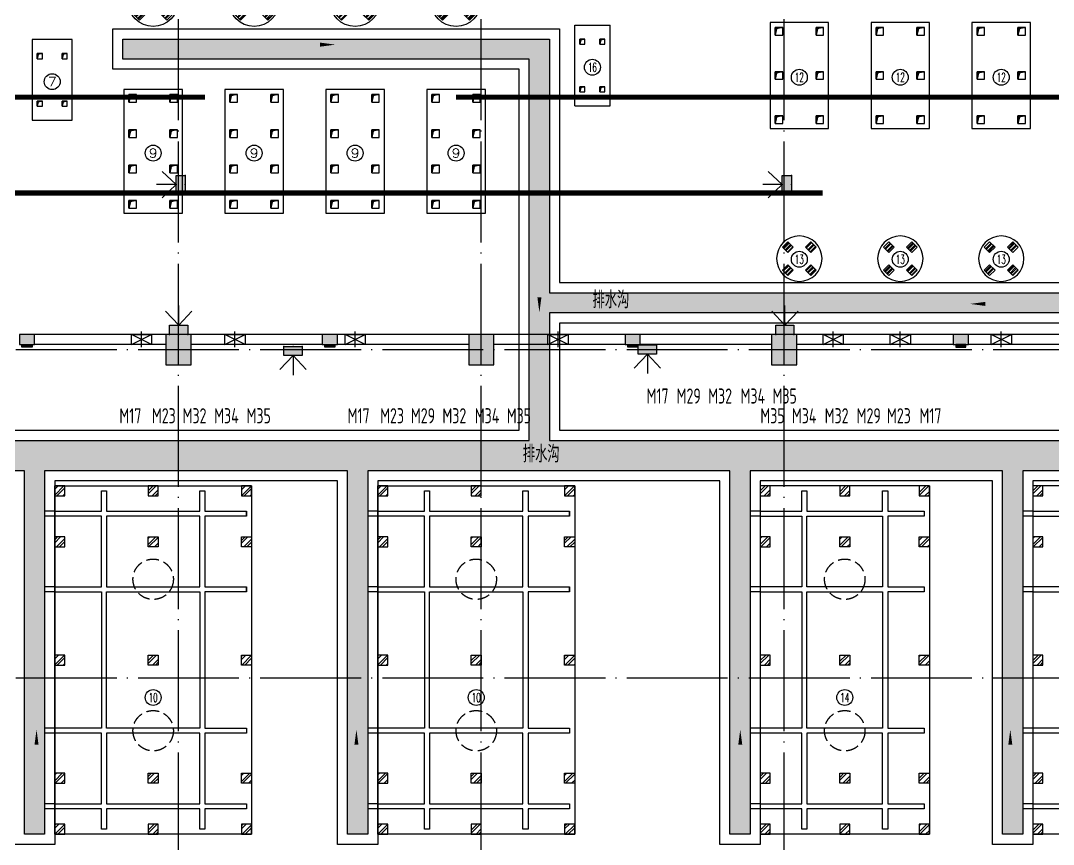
# Model space of a CAD drawing. Extents: x 93518 to 937116, y -359949 to 58022.
# Drawn here: x 716730 to 737186, y -91744 to -75431 of the extents above; entities that cross this region are included whole.
import ezdxf
from ezdxf.enums import TextEntityAlignment as Align

# ---------------------------------------------------------------- set-up
doc = ezdxf.new("R2010")
doc.units = 0
doc.header["$LTSCALE"] = 1000
doc.header["$MEASUREMENT"] = 0
for name, pattern in [('DASH', [0.35, 0.25, -0.1]), ('DIVIDE', [1.25, 0.5, -0.25, 0, -0.25, 0, -0.25]), ('DOTE', [2.42, 2, -0.2, 0.02, -0.2])]:
    doc.linetypes.add(name, pattern=pattern)
doc.layers.get('0').update_dxf_attribs({"color": 8, "linetype": 'CONTINUOUS'})
for name, color, linetype in [('-人员定位', 6, 'CONTINUOUS'), ('COLUMN', 8, 'CONTINUOUS'), ('C承台', 8, 'CONTINUOUS'), ('DIM_SYMB', 8, 'CONTINUOUS'), ('DOTE', 8, 'DOTE'), ('D洞口', 8, 'CONTINUOUS'), ('G沟道', 8, 'CONTINUOUS'), ('PUB_HATCH', 8, 'CONTINUOUS'), ('PUB_TEXT', 8, 'CONTINUOUS'), ('WALL', 8, 'CONTINUOUS'), ('设备', 8, 'CONTINUOUS'), ('设备层', 8, 'CONTINUOUS')]:
    doc.layers.add(name, color=color, linetype=linetype)
doc.styles.add('_TCH_AXIS', font='complex.shx', dxfattribs={"bigfont": 'GBCBIG.shx'})
doc.styles.get("Standard").update_dxf_attribs({"font": 'GBENOR', "bigfont": 'GBCBIG'})
doc.styles.add('TSSD_Rein', font='Tssdeng.shx', dxfattribs={"width": 0.7, "bigfont": 'tssdchn.shx'})
pattern_1 = [(45, (0, 0), (-44.1942, 44.1942), []), (45, (29.46, 0), (-44.1942, 44.1942), [])]

# ---------------------------------------------------------------- blocks, each defined once
blk = doc.blocks.new('A$C04BF5457')
h = blk.add_hatch()
h.set_pattern_fill('DOTS', color=8, scale=50, style=0)
h.set_pattern_definition([(0, (-247127.87, -30582.82), (39.6875, 79.375), [0, -79.375])])
h.paths.add_polyline_path([(-40900, 22113), (-40900, 22700), (-8950, 22700), (-8950, 30250), (-17000, 30250), (-17000, 30650), (-8550, 30650), (-8550, 25625), (10900, 25625), (10900, 25225), (-8550, 25225), (-8550, 22700), (19650, 22700), (19650, 14900), (19350, 14900), (19350, 22100), (16050, 22100), (16050, 14900), (15750, 14900), (15750, 22100), (12450, 22100), (12450, 14900), (12150, 14900), (12150, 22100), (8850, 22100), (8850, 14900), (8550, 14900), (8550, 22100), (825, 22100), (825, 14900), (425, 14900), (425, 22100), (-4575, 22100), (-4575, 14900), (-4975, 14900), (-4975, 22100), (-12150, 22100), (-12150, 14900), (-12550, 14900), (-12550, 22100), (-18550, 22100), (-18550, 14900), (-18950, 14900), (-18950, 22100), (-40865, 22100)])
h.paths.add_polyline_path([(-40900, 21888), (-40934, 21900), (-19150, 21900), (-19150, 14900), (-19750, 14900), (-19750, 21300), (-23650, 21300), (-23650, 14900), (-24250, 14900), (-24250, 21300), (-27950, 21300), (-27950, 14900), (-28550, 14900), (-28550, 21300), (-32250, 21300), (-32250, 14900), (-32850, 14900), (-32850, 21300), (-40900, 21300)])
at = {"layer": 'G沟道', "color": 8}
for points in [[(-40900, 22900), (-9150, 22900), (-9150, 30050), (-17200, 30050), (-17200, 30850), (-8350, 30850), (-8350, 25825), (11100, 25825)], [(11100, 25025), (-8350, 25025), (-8350, 22900), (19850, 22900)], [(8350, 21900), (1025, 21900), (1025, 14700), (225, 14700), (225, 21900), (-4375, 21900), (-4375, 14700), (-5175, 14700), (-5175, 21900), (-11950, 21900), (-11950, 14700), (-12750, 14700), (-12750, 21900), (-18350, 21900), (-18350, 14700), (-19150, 14700)]]:
    blk.add_lwpolyline(points, dxfattribs=at)
at = {"layer": 'G沟道'}
for points in [[(-40900, 22700), (-8950, 22700), (-8950, 30250), (-17000, 30250), (-17000, 30650), (-8550, 30650), (-8550, 25625), (10900, 25625)], [(10900, 25225), (-8550, 25225), (-8550, 22700), (19650, 22700)], [(8550, 22100), (825, 22100), (825, 14900), (425, 14900), (425, 22100), (-4575, 22100), (-4575, 14900), (-4975, 14900), (-4975, 22100), (-12150, 22100), (-12150, 14900), (-12550, 14900), (-12550, 22100), (-18550, 22100), (-18550, 14900), (-18950, 14900), (-18950, 22100), (-40865, 22100)]]:
    blk.add_lwpolyline(points, dxfattribs=at)
blk = doc.blocks.new('A$C341F47F2')
at = {"layer": 'D洞口'}
for points in [[(100, 1320), (200, 1320), (120, 1300), (100, 1220)], [(590, 1320), (690, 1320), (610, 1300), (590, 1220)], [(2100, 1320), (2200, 1320), (2120, 1300), (2100, 1220)], [(2590, 1320), (2690, 1320), (2610, 1300), (2590, 1220)], [(4100, 1320), (4200, 1320), (4120, 1300), (4100, 1220)], [(4590, 1320), (4690, 1320), (4610, 1300), (4590, 1220)], [(6100, 1320), (6200, 1320), (6120, 1300), (6100, 1220)], [(6590, 1320), (6690, 1320), (6610, 1300), (6590, 1220)], [(100, 380), (200, 380), (120, 360), (100, 280)], [(590, 380), (690, 380), (610, 360), (590, 280)], [(2100, 380), (2200, 380), (2120, 360), (2100, 280)], [(2590, 380), (2690, 380), (2610, 360), (2590, 280)], [(4100, 380), (4200, 380), (4120, 360), (4100, 280)], [(4590, 380), (4690, 380), (4610, 360), (4590, 280)], [(6100, 380), (6200, 380), (6120, 360), (6100, 280)], [(6590, 380), (6690, 380), (6610, 360), (6590, 280)]]:
    blk.add_hatch(color=8, dxfattribs=at).paths.add_polyline_path(points)
at = {"layer": 'C承台', "color": 8}
for points in [[(0, 0), (790, 0), (790, 1600), (0, 1600)], [(2000, 0), (2790, 0), (2790, 1600), (2000, 1600)], [(4000, 0), (4790, 0), (4790, 1600), (4000, 1600)], [(6000, 0), (6790, 0), (6790, 1600), (6000, 1600)]]:
    blk.add_lwpolyline(points, close=True, dxfattribs=at)
at = {"layer": 'D洞口', "color": 8}
for points in [[(100, 1220), (200, 1220), (200, 1320), (100, 1320)], [(100, 1320), (200, 1320), (120, 1300), (100, 1220)], [(590, 1220), (690, 1220), (690, 1320), (590, 1320)], [(590, 1320), (690, 1320), (610, 1300), (590, 1220)], [(2100, 1220), (2200, 1220), (2200, 1320), (2100, 1320)], [(2100, 1320), (2200, 1320), (2120, 1300), (2100, 1220)], [(2590, 1220), (2690, 1220), (2690, 1320), (2590, 1320)], [(2590, 1320), (2690, 1320), (2610, 1300), (2590, 1220)], [(4100, 1220), (4200, 1220), (4200, 1320), (4100, 1320)], [(4100, 1320), (4200, 1320), (4120, 1300), (4100, 1220)], [(4590, 1220), (4690, 1220), (4690, 1320), (4590, 1320)], [(4590, 1320), (4690, 1320), (4610, 1300), (4590, 1220)], [(6100, 1220), (6200, 1220), (6200, 1320), (6100, 1320)], [(6100, 1320), (6200, 1320), (6120, 1300), (6100, 1220)], [(6590, 1220), (6690, 1220), (6690, 1320), (6590, 1320)], [(6590, 1320), (6690, 1320), (6610, 1300), (6590, 1220)], [(100, 280), (200, 280), (200, 380), (100, 380)], [(100, 380), (200, 380), (120, 360), (100, 280)], [(590, 280), (690, 280), (690, 380), (590, 380)], [(590, 380), (690, 380), (610, 360), (590, 280)], [(2100, 280), (2200, 280), (2200, 380), (2100, 380)], [(2100, 380), (2200, 380), (2120, 360), (2100, 280)], [(2590, 280), (2690, 280), (2690, 380), (2590, 380)], [(2590, 380), (2690, 380), (2610, 360), (2590, 280)], [(4100, 280), (4200, 280), (4200, 380), (4100, 380)], [(4100, 380), (4200, 380), (4120, 360), (4100, 280)], [(4590, 280), (4690, 280), (4690, 380), (4590, 380)], [(4590, 380), (4690, 380), (4610, 360), (4590, 280)], [(6100, 280), (6200, 280), (6200, 380), (6100, 380)], [(6100, 380), (6200, 380), (6120, 360), (6100, 280)], [(6590, 280), (6690, 280), (6690, 380), (6590, 380)], [(6590, 380), (6690, 380), (6610, 360), (6590, 280)]]:
    blk.add_lwpolyline(points, close=True, dxfattribs=at)
at = {"layer": 'PUB_TEXT', "color": 8}
for centre in [(395, 765), (2395, 765), (4395, 765), (6395, 765)]:
    blk.add_circle(centre, 158, dxfattribs=at)
at = {"layer": 'PUB_TEXT', "color": 8, "style": '_TCH_AXIS', "width": 1.5}
for p, p2 in [((306, 676), (484, 676)), ((2306, 676), (2484, 676)), ((4306, 676), (4484, 676)), ((6306, 676), (6484, 676))]:
    blk.add_text('7', height=178, dxfattribs=at).set_placement(p, p2, align=Align.FIT)
blk = doc.blocks.new('A$C2E2A6546')
at = {"layer": 'D洞口'}
for points in [[(100, 1320), (200, 1320), (120, 1300), (100, 1220)], [(500, 1320), (600, 1320), (520, 1300), (500, 1220)], [(100, 380), (200, 380), (120, 360), (100, 280)], [(500, 380), (600, 380), (520, 360), (500, 280)]]:
    blk.add_hatch(color=8, dxfattribs=at).paths.add_polyline_path(points)
at = {"layer": 'C承台', "color": 8}
for p, q in [((0, 0), (0, 1600)), ((0, 1600), (700, 1600)), ((700, 0), (700, 1600)), ((0, 0), (700, 0))]:
    blk.add_line(p, q, dxfattribs=at)
at = {"layer": 'D洞口', "color": 8}
for points in [[(100, 1220), (200, 1220), (200, 1320), (100, 1320)], [(100, 1320), (200, 1320), (120, 1300), (100, 1220)], [(500, 1220), (600, 1220), (600, 1320), (500, 1320)], [(500, 1320), (600, 1320), (520, 1300), (500, 1220)], [(100, 280), (200, 280), (200, 380), (100, 380)], [(100, 380), (200, 380), (120, 360), (100, 280)], [(500, 280), (600, 280), (600, 380), (500, 380)], [(500, 380), (600, 380), (520, 360), (500, 280)]]:
    blk.add_lwpolyline(points, close=True, dxfattribs=at)
at = {"layer": 'PUB_TEXT', "color": 8}
blk.add_circle((350, 765), 158, dxfattribs=at)
at = {"layer": 'PUB_TEXT', "color": 8, "style": '_TCH_AXIS', "width": 0.724138}
blk.add_text('16', height=178.2, dxfattribs=at).set_placement((261, 676), (439, 676), align=Align.FIT)
blk = doc.blocks.new('A$C55881C3B')
at = {"layer": 'D洞口'}
for points in [[(100, 2350), (250, 2350), (128, 2322), (100, 2200)], [(910, 2350), (1060, 2350), (938, 2322), (910, 2200)], [(2100, 2350), (2250, 2350), (2128, 2322), (2100, 2200)], [(2910, 2350), (3060, 2350), (2938, 2322), (2910, 2200)], [(4100, 2350), (4250, 2350), (4128, 2322), (4100, 2200)], [(4910, 2350), (5060, 2350), (4938, 2322), (4910, 2200)], [(6100, 2350), (6250, 2350), (6128, 2322), (6100, 2200)], [(6910, 2350), (7060, 2350), (6938, 2322), (6910, 2200)], [(100, 1650), (250, 1650), (128, 1622), (100, 1500)], [(910, 1650), (1060, 1650), (938, 1622), (910, 1500)], [(2100, 1650), (2250, 1650), (2128, 1622), (2100, 1500)], [(2910, 1650), (3060, 1650), (2938, 1622), (2910, 1500)], [(4100, 1650), (4250, 1650), (4128, 1622), (4100, 1500)], [(4910, 1650), (5060, 1650), (4938, 1622), (4910, 1500)], [(6100, 1650), (6250, 1650), (6128, 1622), (6100, 1500)], [(6910, 1650), (7060, 1650), (6938, 1622), (6910, 1500)], [(100, 950), (250, 950), (128, 922), (100, 800)], [(910, 950), (1060, 950), (938, 922), (910, 800)], [(2100, 950), (2250, 950), (2128, 922), (2100, 800)], [(2910, 950), (3060, 950), (2938, 922), (2910, 800)], [(4100, 950), (4250, 950), (4128, 922), (4100, 800)], [(4910, 950), (5060, 950), (4938, 922), (4910, 800)], [(6100, 950), (6250, 950), (6128, 922), (6100, 800)], [(6910, 950), (7060, 950), (6938, 922), (6910, 800)], [(100, 250), (250, 250), (128, 222), (100, 100)], [(910, 250), (1060, 250), (938, 222), (910, 100)], [(2100, 250), (2250, 250), (2128, 222), (2100, 100)], [(2910, 250), (3060, 250), (2938, 222), (2910, 100)], [(4100, 250), (4250, 250), (4128, 222), (4100, 100)], [(4910, 250), (5060, 250), (4938, 222), (4910, 100)], [(6100, 250), (6250, 250), (6128, 222), (6100, 100)], [(6910, 250), (7060, 250), (6938, 222), (6910, 100)]]:
    blk.add_hatch(color=8, dxfattribs=at).paths.add_polyline_path(points)
at = {"layer": 'C承台', "color": 8}
for points in [[(0, 0), (1160, 0), (1160, 2450), (0, 2450)], [(2000, 0), (3160, 0), (3160, 2450), (2000, 2450)], [(4000, 0), (5160, 0), (5160, 2450), (4000, 2450)], [(6000, 0), (7160, 0), (7160, 2450), (6000, 2450)]]:
    blk.add_lwpolyline(points, close=True, dxfattribs=at)
at = {"layer": 'D洞口', "color": 8}
for points in [[(100, 2200), (250, 2200), (250, 2350), (100, 2350)], [(100, 2350), (250, 2350), (128, 2322), (100, 2200)], [(910, 2200), (1060, 2200), (1060, 2350), (910, 2350)], [(910, 2350), (1060, 2350), (938, 2322), (910, 2200)], [(2100, 2200), (2250, 2200), (2250, 2350), (2100, 2350)], [(2100, 2350), (2250, 2350), (2128, 2322), (2100, 2200)], [(2910, 2200), (3060, 2200), (3060, 2350), (2910, 2350)], [(2910, 2350), (3060, 2350), (2938, 2322), (2910, 2200)], [(4100, 2200), (4250, 2200), (4250, 2350), (4100, 2350)], [(4100, 2350), (4250, 2350), (4128, 2322), (4100, 2200)], [(4910, 2200), (5060, 2200), (5060, 2350), (4910, 2350)], [(4910, 2350), (5060, 2350), (4938, 2322), (4910, 2200)], [(6100, 2200), (6250, 2200), (6250, 2350), (6100, 2350)], [(6100, 2350), (6250, 2350), (6128, 2322), (6100, 2200)], [(6910, 2200), (7060, 2200), (7060, 2350), (6910, 2350)], [(6910, 2350), (7060, 2350), (6938, 2322), (6910, 2200)], [(100, 1500), (250, 1500), (250, 1650), (100, 1650)], [(100, 1650), (250, 1650), (128, 1622), (100, 1500)], [(910, 1500), (1060, 1500), (1060, 1650), (910, 1650)], [(910, 1650), (1060, 1650), (938, 1622), (910, 1500)], [(2100, 1500), (2250, 1500), (2250, 1650), (2100, 1650)], [(2100, 1650), (2250, 1650), (2128, 1622), (2100, 1500)], [(2910, 1500), (3060, 1500), (3060, 1650), (2910, 1650)], [(2910, 1650), (3060, 1650), (2938, 1622), (2910, 1500)], [(4100, 1500), (4250, 1500), (4250, 1650), (4100, 1650)], [(4100, 1650), (4250, 1650), (4128, 1622), (4100, 1500)], [(4910, 1500), (5060, 1500), (5060, 1650), (4910, 1650)], [(4910, 1650), (5060, 1650), (4938, 1622), (4910, 1500)], [(6100, 1500), (6250, 1500), (6250, 1650), (6100, 1650)], [(6100, 1650), (6250, 1650), (6128, 1622), (6100, 1500)], [(6910, 1500), (7060, 1500), (7060, 1650), (6910, 1650)], [(6910, 1650), (7060, 1650), (6938, 1622), (6910, 1500)], [(100, 800), (250, 800), (250, 950), (100, 950)], [(100, 950), (250, 950), (128, 922), (100, 800)], [(910, 800), (1060, 800), (1060, 950), (910, 950)], [(910, 950), (1060, 950), (938, 922), (910, 800)], [(2100, 800), (2250, 800), (2250, 950), (2100, 950)], [(2100, 950), (2250, 950), (2128, 922), (2100, 800)], [(2910, 800), (3060, 800), (3060, 950), (2910, 950)], [(2910, 950), (3060, 950), (2938, 922), (2910, 800)], [(4100, 800), (4250, 800), (4250, 950), (4100, 950)], [(4100, 950), (4250, 950), (4128, 922), (4100, 800)], [(4910, 800), (5060, 800), (5060, 950), (4910, 950)], [(4910, 950), (5060, 950), (4938, 922), (4910, 800)], [(6100, 800), (6250, 800), (6250, 950), (6100, 950)], [(6100, 950), (6250, 950), (6128, 922), (6100, 800)], [(6910, 800), (7060, 800), (7060, 950), (6910, 950)], [(6910, 950), (7060, 950), (6938, 922), (6910, 800)], [(100, 100), (250, 100), (250, 250), (100, 250)], [(100, 250), (250, 250), (128, 222), (100, 100)], [(910, 100), (1060, 100), (1060, 250), (910, 250)], [(910, 250), (1060, 250), (938, 222), (910, 100)], [(2100, 100), (2250, 100), (2250, 250), (2100, 250)], [(2100, 250), (2250, 250), (2128, 222), (2100, 100)], [(2910, 100), (3060, 100), (3060, 250), (2910, 250)], [(2910, 250), (3060, 250), (2938, 222), (2910, 100)], [(4100, 100), (4250, 100), (4250, 250), (4100, 250)], [(4100, 250), (4250, 250), (4128, 222), (4100, 100)], [(4910, 100), (5060, 100), (5060, 250), (4910, 250)], [(4910, 250), (5060, 250), (4938, 222), (4910, 100)], [(6100, 100), (6250, 100), (6250, 250), (6100, 250)], [(6100, 250), (6250, 250), (6128, 222), (6100, 100)], [(6910, 100), (7060, 100), (7060, 250), (6910, 250)], [(6910, 250), (7060, 250), (6938, 222), (6910, 100)]]:
    blk.add_lwpolyline(points, close=True, dxfattribs=at)
at = {"layer": 'PUB_TEXT', "color": 8}
for centre in [(580, 1190), (2580, 1190), (4580, 1190), (6580, 1190)]:
    blk.add_circle(centre, 158, dxfattribs=at)
at = {"layer": 'PUB_TEXT', "color": 8, "style": '_TCH_AXIS', "width": 1.5}
for p, p2 in [((491, 1101), (669, 1101)), ((2491, 1101), (2669, 1101)), ((4491, 1101), (4669, 1101)), ((6491, 1101), (6669, 1101))]:
    blk.add_text('9', height=178, dxfattribs=at).set_placement(p, p2, align=Align.FIT)
blk = doc.blocks.new('A$C5CA91DF6')
at = {"layer": 'D洞口'}
for points in [[(100, 2000), (250, 2000), (128, 1972), (100, 1850)], [(910, 2000), (1060, 2000), (938, 1972), (910, 1850)], [(2100, 2000), (2250, 2000), (2128, 1972), (2100, 1850)], [(2910, 2000), (3060, 2000), (2938, 1972), (2910, 1850)], [(4100, 2000), (4250, 2000), (4128, 1972), (4100, 1850)], [(4910, 2000), (5060, 2000), (4938, 1972), (4910, 1850)], [(6100, 2000), (6250, 2000), (6128, 1972), (6100, 1850)], [(6910, 2000), (7060, 2000), (6938, 1972), (6910, 1850)], [(100, 1125), (250, 1125), (128, 1097), (100, 975)], [(910, 1125), (1060, 1125), (938, 1097), (910, 975)], [(2100, 1125), (2250, 1125), (2128, 1097), (2100, 975)], [(2910, 1125), (3060, 1125), (2938, 1097), (2910, 975)], [(4100, 1125), (4250, 1125), (4128, 1097), (4100, 975)], [(4910, 1125), (5060, 1125), (4938, 1097), (4910, 975)], [(6100, 1125), (6250, 1125), (6128, 1097), (6100, 975)], [(6910, 1125), (7060, 1125), (6938, 1097), (6910, 975)], [(100, 250), (250, 250), (128, 222), (100, 100)], [(910, 250), (1060, 250), (938, 222), (910, 100)], [(2100, 250), (2250, 250), (2128, 222), (2100, 100)], [(2910, 250), (3060, 250), (2938, 222), (2910, 100)], [(4100, 250), (4250, 250), (4128, 222), (4100, 100)], [(4910, 250), (5060, 250), (4938, 222), (4910, 100)], [(6100, 250), (6250, 250), (6128, 222), (6100, 100)], [(6910, 250), (7060, 250), (6938, 222), (6910, 100)]]:
    blk.add_hatch(color=8, dxfattribs=at).paths.add_polyline_path(points)
at = {"layer": 'C承台', "color": 8}
for points in [[(0, 0), (1160, 0), (1160, 2100), (0, 2100)], [(2000, 0), (3160, 0), (3160, 2100), (2000, 2100)], [(4000, 0), (5160, 0), (5160, 2100), (4000, 2100)], [(6000, 0), (7160, 0), (7160, 2100), (6000, 2100)]]:
    blk.add_lwpolyline(points, close=True, dxfattribs=at)
at = {"layer": 'D洞口', "color": 8}
for points in [[(100, 1850), (250, 1850), (250, 2000), (100, 2000)], [(100, 2000), (250, 2000), (128, 1972), (100, 1850)], [(910, 1850), (1060, 1850), (1060, 2000), (910, 2000)], [(910, 2000), (1060, 2000), (938, 1972), (910, 1850)], [(2100, 1850), (2250, 1850), (2250, 2000), (2100, 2000)], [(2100, 2000), (2250, 2000), (2128, 1972), (2100, 1850)], [(2910, 1850), (3060, 1850), (3060, 2000), (2910, 2000)], [(2910, 2000), (3060, 2000), (2938, 1972), (2910, 1850)], [(4100, 1850), (4250, 1850), (4250, 2000), (4100, 2000)], [(4100, 2000), (4250, 2000), (4128, 1972), (4100, 1850)], [(4910, 1850), (5060, 1850), (5060, 2000), (4910, 2000)], [(4910, 2000), (5060, 2000), (4938, 1972), (4910, 1850)], [(6100, 1850), (6250, 1850), (6250, 2000), (6100, 2000)], [(6100, 2000), (6250, 2000), (6128, 1972), (6100, 1850)], [(6910, 1850), (7060, 1850), (7060, 2000), (6910, 2000)], [(6910, 2000), (7060, 2000), (6938, 1972), (6910, 1850)], [(100, 975), (250, 975), (250, 1125), (100, 1125)], [(100, 1125), (250, 1125), (128, 1097), (100, 975)], [(910, 975), (1060, 975), (1060, 1125), (910, 1125)], [(910, 1125), (1060, 1125), (938, 1097), (910, 975)], [(2100, 975), (2250, 975), (2250, 1125), (2100, 1125)], [(2100, 1125), (2250, 1125), (2128, 1097), (2100, 975)], [(2910, 975), (3060, 975), (3060, 1125), (2910, 1125)], [(2910, 1125), (3060, 1125), (2938, 1097), (2910, 975)], [(4100, 975), (4250, 975), (4250, 1125), (4100, 1125)], [(4100, 1125), (4250, 1125), (4128, 1097), (4100, 975)], [(4910, 975), (5060, 975), (5060, 1125), (4910, 1125)], [(4910, 1125), (5060, 1125), (4938, 1097), (4910, 975)], [(6100, 975), (6250, 975), (6250, 1125), (6100, 1125)], [(6100, 1125), (6250, 1125), (6128, 1097), (6100, 975)], [(6910, 975), (7060, 975), (7060, 1125), (6910, 1125)], [(6910, 1125), (7060, 1125), (6938, 1097), (6910, 975)], [(100, 100), (250, 100), (250, 250), (100, 250)], [(100, 250), (250, 250), (128, 222), (100, 100)], [(910, 100), (1060, 100), (1060, 250), (910, 250)], [(910, 250), (1060, 250), (938, 222), (910, 100)], [(2100, 100), (2250, 100), (2250, 250), (2100, 250)], [(2100, 250), (2250, 250), (2128, 222), (2100, 100)], [(2910, 100), (3060, 100), (3060, 250), (2910, 250)], [(2910, 250), (3060, 250), (2938, 222), (2910, 100)], [(4100, 100), (4250, 100), (4250, 250), (4100, 250)], [(4100, 250), (4250, 250), (4128, 222), (4100, 100)], [(4910, 100), (5060, 100), (5060, 250), (4910, 250)], [(4910, 250), (5060, 250), (4938, 222), (4910, 100)], [(6100, 100), (6250, 100), (6250, 250), (6100, 250)], [(6100, 250), (6250, 250), (6128, 222), (6100, 100)], [(6910, 100), (7060, 100), (7060, 250), (6910, 250)], [(6910, 250), (7060, 250), (6938, 222), (6910, 100)]]:
    blk.add_lwpolyline(points, close=True, dxfattribs=at)
at = {"layer": 'PUB_TEXT', "color": 8}
for centre in [(580, 1015), (2580, 1015), (4580, 1015), (6580, 1015)]:
    blk.add_circle(centre, 158, dxfattribs=at)
at = {"layer": 'PUB_TEXT', "color": 8, "style": '_TCH_AXIS', "width": 0.724138}
for p, p2 in [((491, 926), (669, 926)), ((2491, 926), (2669, 926)), ((4491, 926), (4669, 926)), ((6491, 926), (6669, 926))]:
    blk.add_text('12', height=178.2, dxfattribs=at).set_placement(p, p2, align=Align.FIT)
blk = doc.blocks.new('A$C17177191')
at = {"layer": 'C承台'}
h = blk.add_hatch(dxfattribs=at)
h.set_pattern_fill('金属', color=8, scale=25, style=0)
h.set_pattern_definition(pattern_1)
h.paths.add_polyline_path([(688, 256), (794, 362), (900, 256), (794, 150)])
h.paths.add_polyline_path([(362, 256), (256, 362), (150, 256), (256, 150)])
h.paths.add_polyline_path([(688, 794), (794, 688), (900, 794), (794, 900)])
h.paths.add_polyline_path([(362, 794), (256, 688), (150, 794), (256, 900)])
h = blk.add_hatch(dxfattribs=at)
h.set_pattern_fill('金属', color=8, scale=25, style=0)
h.set_pattern_definition(pattern_1)
h.paths.add_polyline_path([(2688, 256), (2794, 362), (2900, 256), (2794, 150)])
h.paths.add_polyline_path([(2362, 256), (2256, 362), (2150, 256), (2256, 150)])
h.paths.add_polyline_path([(2688, 794), (2794, 688), (2900, 794), (2794, 900)])
h.paths.add_polyline_path([(2362, 794), (2256, 688), (2150, 794), (2256, 900)])
h = blk.add_hatch(dxfattribs=at)
h.set_pattern_fill('金属', color=8, scale=25, style=0)
h.set_pattern_definition([(45, (-225859.44, -65941.31), (-44.194174, 44.194174), []), (45, (-225829.976, -65941.31), (-44.194174, 44.194174), [])])
h.paths.add_polyline_path([(4688, 256), (4794, 362), (4900, 256), (4794, 150)])
h.paths.add_polyline_path([(4362, 256), (4256, 362), (4150, 256), (4256, 150)])
h.paths.add_polyline_path([(4688, 794), (4794, 688), (4900, 794), (4794, 900)])
h.paths.add_polyline_path([(4362, 794), (4256, 688), (4150, 794), (4256, 900)])
h = blk.add_hatch(dxfattribs=at)
h.set_pattern_fill('金属', color=8, scale=25, style=0)
h.set_pattern_definition(pattern_1)
h.paths.add_polyline_path([(6688, 256), (6794, 362), (6900, 256), (6794, 150)])
h.paths.add_polyline_path([(6362, 256), (6256, 362), (6150, 256), (6256, 150)])
h.paths.add_polyline_path([(6688, 794), (6794, 688), (6900, 794), (6794, 900)])
h.paths.add_polyline_path([(6362, 794), (6256, 688), (6150, 794), (6256, 900)])
at = {"layer": 'C承台', "color": 8}
for points in [[(362, 794), (256, 688), (150, 794), (256, 900)], [(688, 794), (794, 688), (900, 794), (794, 900)], [(2362, 794), (2256, 688), (2150, 794), (2256, 900)], [(2688, 794), (2794, 688), (2900, 794), (2794, 900)], [(4362, 794), (4256, 688), (4150, 794), (4256, 900)], [(4688, 794), (4794, 688), (4900, 794), (4794, 900)], [(6362, 794), (6256, 688), (6150, 794), (6256, 900)], [(6688, 794), (6794, 688), (6900, 794), (6794, 900)], [(362, 256), (256, 362), (150, 256), (256, 150)], [(688, 256), (794, 362), (900, 256), (794, 150)], [(2362, 256), (2256, 362), (2150, 256), (2256, 150)], [(2688, 256), (2794, 362), (2900, 256), (2794, 150)], [(4362, 256), (4256, 362), (4150, 256), (4256, 150)], [(4688, 256), (4794, 362), (4900, 256), (4794, 150)], [(6362, 256), (6256, 362), (6150, 256), (6256, 150)], [(6688, 256), (6794, 362), (6900, 256), (6794, 150)]]:
    blk.add_lwpolyline(points, close=True, dxfattribs=at)
for centre, radius in [((525, 525), 500), ((2525, 525), 500), ((4525, 525), 500), ((6525, 525), 500), ((525, 512), 158), ((2525, 512), 158), ((4525, 512), 158), ((6525, 512), 158)]:
    blk.add_circle(centre, radius, dxfattribs=at)
at = {"layer": 'C承台', "color": 8, "style": '_TCH_AXIS', "width": 1.5}
for p, p2 in [((436, 423), (614, 423)), ((2436, 423), (2614, 423)), ((4436, 423), (4614, 423)), ((6436, 423), (6614, 423))]:
    blk.add_text('8', height=178, dxfattribs=at).set_placement(p, p2, align=Align.FIT)
blk = doc.blocks.new('A$C0F1F4C6A')
at = {"layer": 'C承台'}
h = blk.add_hatch(dxfattribs=at)
h.set_pattern_fill('金属', color=8, scale=25, style=0)
h.set_pattern_definition(pattern_1)
h.paths.add_polyline_path([(599, 705), (705, 599), (811, 705), (705, 811)])
h.paths.add_polyline_path([(599, 245), (705, 351), (811, 245), (705, 139)])
h.paths.add_polyline_path([(351, 245), (245, 351), (139, 245), (245, 139)])
h.paths.add_polyline_path([(351, 705), (245, 599), (139, 705), (245, 811)])
h = blk.add_hatch(dxfattribs=at)
h.set_pattern_fill('金属', color=8, scale=25, style=0)
h.set_pattern_definition(pattern_1)
h.paths.add_polyline_path([(2599, 705), (2705, 599), (2811, 705), (2705, 811)])
h.paths.add_polyline_path([(2599, 245), (2705, 351), (2811, 245), (2705, 139)])
h.paths.add_polyline_path([(2351, 245), (2245, 351), (2139, 245), (2245, 139)])
h.paths.add_polyline_path([(2351, 705), (2245, 599), (2139, 705), (2245, 811)])
h = blk.add_hatch(dxfattribs=at)
h.set_pattern_fill('金属', color=8, scale=25, style=0)
h.set_pattern_definition([(45, (-239052.867, -56407.82), (-44.194174, 44.194174), []), (45, (-239023.404, -56407.82), (-44.194174, 44.194174), [])])
h.paths.add_polyline_path([(4599, 705), (4705, 599), (4811, 705), (4705, 811)])
h.paths.add_polyline_path([(4599, 245), (4705, 351), (4811, 245), (4705, 139)])
h.paths.add_polyline_path([(4351, 245), (4245, 351), (4139, 245), (4245, 139)])
h.paths.add_polyline_path([(4351, 705), (4245, 599), (4139, 705), (4245, 811)])
h = blk.add_hatch(dxfattribs=at)
h.set_pattern_fill('金属', color=8, scale=25, style=0)
h.set_pattern_definition(pattern_1)
h.paths.add_polyline_path([(6599, 705), (6705, 599), (6811, 705), (6705, 811)])
h.paths.add_polyline_path([(6599, 245), (6705, 351), (6811, 245), (6705, 139)])
h.paths.add_polyline_path([(6351, 245), (6245, 351), (6139, 245), (6245, 139)])
h.paths.add_polyline_path([(6351, 705), (6245, 599), (6139, 705), (6245, 811)])
at = {"layer": 'C承台', "color": 8}
for points in [[(925, 475, 1), (25, 475, 1)], [(2925, 475, 1), (2025, 475, 1)], [(4925, 475, 1), (4025, 475, 1)], [(6925, 475, 1), (6025, 475, 1)]]:
    blk.add_lwpolyline(points, format="xyb", close=True, dxfattribs=at)
for points in [[(351, 705), (245, 599), (139, 705), (245, 811)], [(599, 705), (705, 599), (811, 705), (705, 811)], [(2351, 705), (2245, 599), (2139, 705), (2245, 811)], [(2599, 705), (2705, 599), (2811, 705), (2705, 811)], [(4351, 705), (4245, 599), (4139, 705), (4245, 811)], [(4599, 705), (4705, 599), (4811, 705), (4705, 811)], [(6351, 705), (6245, 599), (6139, 705), (6245, 811)], [(6599, 705), (6705, 599), (6811, 705), (6705, 811)], [(351, 245), (245, 351), (139, 245), (245, 139)], [(599, 245), (705, 351), (811, 245), (705, 139)], [(2351, 245), (2245, 351), (2139, 245), (2245, 139)], [(2599, 245), (2705, 351), (2811, 245), (2705, 139)], [(4351, 245), (4245, 351), (4139, 245), (4245, 139)], [(4599, 245), (4705, 351), (4811, 245), (4705, 139)], [(6351, 245), (6245, 351), (6139, 245), (6245, 139)], [(6599, 245), (6705, 351), (6811, 245), (6705, 139)]]:
    blk.add_lwpolyline(points, close=True, dxfattribs=at)
for centre in [(475, 462), (2475, 462), (4475, 462), (6475, 462)]:
    blk.add_circle(centre, 158, dxfattribs=at)
at = {"layer": 'C承台', "color": 8, "style": '_TCH_AXIS', "width": 0.724138}
for p, p2 in [((386, 373), (564, 373)), ((2386, 373), (2564, 373)), ((4386, 373), (4564, 373)), ((6386, 373), (6564, 373))]:
    blk.add_text('13', height=178.2, dxfattribs=at).set_placement(p, p2, align=Align.FIT)
blk = doc.blocks.new('A$C533B3917')
at = {"layer": 'G沟道', "ltscale": 2}
h = blk.add_hatch(dxfattribs=at)
h.set_pattern_fill('金属', color=8, scale=50, style=0)
h.set_pattern_definition([(45, (-186987.96, -42050.42), (-88.38835, 88.38835), []), (45, (-186929.04, -42050.42), (-88.38835, 88.38835), [])])
h.paths.add_polyline_path([(2050, 1210), (2050, 1010), (1850, 1010), (1850, 1210)])
h.paths.add_polyline_path([(2050, 5890), (2050, 5690), (1850, 5690), (1850, 5890)])
h.paths.add_polyline_path([(2050, 3550), (2050, 3350), (1850, 3350), (1850, 3550)])
h.paths.add_polyline_path([(3900, 1210), (3900, 1010), (3700, 1010), (3700, 1210)])
h.paths.add_polyline_path([(3900, 5890), (3900, 5690), (3700, 5690), (3700, 5890)])
h.paths.add_polyline_path([(3900, 3550), (3900, 3350), (3700, 3350), (3700, 3550)])
h.paths.add_polyline_path([(0, 1210), (0, 1010), (200, 1010), (200, 1210)])
h.paths.add_polyline_path([(0, 5890), (0, 5690), (200, 5690), (200, 5890)])
h.paths.add_polyline_path([(0, 3550), (0, 3350), (200, 3350), (200, 3550)])
h.paths.add_polyline_path([(1850, 6900), (1850, 6700), (2050, 6700), (2050, 6900)])
h.paths.add_polyline_path([(3700, 6900), (3700, 6700), (3900, 6700), (3900, 6900)])
h.paths.add_polyline_path([(3700, 200), (3700, 0), (3900, 0), (3900, 200)])
h.paths.add_polyline_path([(1850, 200), (1850, 0), (2050, 0), (2050, 200)])
h.paths.add_polyline_path([(0, 6900), (0, 6700), (200, 6700), (200, 6900)])
h.paths.add_polyline_path([(0, 200), (0, 0), (200, 0), (200, 200)])
h = blk.add_hatch(dxfattribs=at)
h.set_pattern_fill('金属', color=8, scale=50, style=0)
h.set_pattern_definition([(45, (-180587.96, -42050.42), (-88.38835, 88.38835), []), (45, (-180529.04, -42050.42), (-88.38835, 88.38835), [])])
h.paths.add_polyline_path([(8450, 1210), (8450, 1010), (8250, 1010), (8250, 1210)])
h.paths.add_polyline_path([(8450, 5890), (8450, 5690), (8250, 5690), (8250, 5890)])
h.paths.add_polyline_path([(8450, 3550), (8450, 3350), (8250, 3350), (8250, 3550)])
h.paths.add_polyline_path([(10300, 1210), (10300, 1010), (10100, 1010), (10100, 1210)])
h.paths.add_polyline_path([(10300, 5890), (10300, 5690), (10100, 5690), (10100, 5890)])
h.paths.add_polyline_path([(10300, 3550), (10300, 3350), (10100, 3350), (10100, 3550)])
h.paths.add_polyline_path([(6400, 1210), (6400, 1010), (6600, 1010), (6600, 1210)])
h.paths.add_polyline_path([(6400, 5890), (6400, 5690), (6600, 5690), (6600, 5890)])
h.paths.add_polyline_path([(6400, 3550), (6400, 3350), (6600, 3350), (6600, 3550)])
h.paths.add_polyline_path([(8250, 6900), (8250, 6700), (8450, 6700), (8450, 6900)])
h.paths.add_polyline_path([(10100, 6900), (10100, 6700), (10300, 6700), (10300, 6900)])
h.paths.add_polyline_path([(10100, 200), (10100, 0), (10300, 0), (10300, 200)])
h.paths.add_polyline_path([(8250, 200), (8250, 0), (8450, 0), (8450, 200)])
h.paths.add_polyline_path([(6400, 6900), (6400, 6700), (6600, 6700), (6600, 6900)])
h.paths.add_polyline_path([(6400, 200), (6400, 0), (6600, 0), (6600, 200)])
at = {"layer": 'G沟道', "color": 8, "ltscale": 2}
for p, q in [((0, 6400), (-200, 6400)), ((6400, 6400), (6200, 6400)), ((0, 6300), (-200, 6300)), ((6400, 6300), (6200, 6300)), ((0, 4900), (-200, 4900)), ((0, 4800), (-200, 4800)), ((6400, 4900), (6200, 4900)), ((6400, 4800), (6200, 4800)), ((0, 2100), (-200, 2100)), ((6400, 2100), (6200, 2100)), ((0, 2000), (-200, 2000)), ((6400, 2000), (6200, 2000)), ((0, 600), (-200, 600)), ((0, 500), (-200, 500)), ((6400, 600), (6200, 600)), ((6400, 500), (6200, 500))]:
    blk.add_line(p, q, dxfattribs=at)
for points in [[(0, 6900), (3900, 6900), (3900, 0), (0, 0)], [(0, 6900), (0, 6700), (200, 6700), (200, 6900)], [(1850, 6900), (1850, 6700), (2050, 6700), (2050, 6900)], [(3700, 6900), (3700, 6700), (3900, 6700), (3900, 6900)], [(6400, 6900), (10300, 6900), (10300, 0), (6400, 0)], [(6400, 6900), (6400, 6700), (6600, 6700), (6600, 6900)], [(8250, 6900), (8250, 6700), (8450, 6700), (8450, 6900)], [(10100, 6900), (10100, 6700), (10300, 6700), (10300, 6900)], [(1025, 4900), (2875, 4900), (2875, 6300), (1025, 6300)], [(7425, 4900), (9275, 4900), (9275, 6300), (7425, 6300)], [(0, 5890), (0, 5690), (200, 5690), (200, 5890)], [(2050, 5890), (2050, 5690), (1850, 5690), (1850, 5890)], [(3900, 5890), (3900, 5690), (3700, 5690), (3700, 5890)], [(6400, 5890), (6400, 5690), (6600, 5690), (6600, 5890)], [(8450, 5890), (8450, 5690), (8250, 5690), (8250, 5890)], [(10300, 5890), (10300, 5690), (10100, 5690), (10100, 5890)], [(1025, 4800), (2875, 4800), (2875, 2100), (1025, 2100)], [(7425, 4800), (9275, 4800), (9275, 2100), (7425, 2100)], [(0, 3550), (0, 3350), (200, 3350), (200, 3550)], [(2050, 3550), (2050, 3350), (1850, 3350), (1850, 3550)], [(3900, 3550), (3900, 3350), (3700, 3350), (3700, 3550)], [(6400, 3550), (6400, 3350), (6600, 3350), (6600, 3550)], [(8450, 3550), (8450, 3350), (8250, 3350), (8250, 3550)], [(10300, 3550), (10300, 3350), (10100, 3350), (10100, 3550)], [(2875, 600), (2875, 2000), (1025, 2000), (1025, 600)], [(9275, 600), (9275, 2000), (7425, 2000), (7425, 600)], [(0, 1210), (0, 1010), (200, 1010), (200, 1210)], [(2050, 1210), (2050, 1010), (1850, 1010), (1850, 1210)], [(3900, 1210), (3900, 1010), (3700, 1010), (3700, 1210)], [(6400, 1210), (6400, 1010), (6600, 1010), (6600, 1210)], [(8450, 1210), (8450, 1010), (8250, 1010), (8250, 1210)], [(10300, 1210), (10300, 1010), (10100, 1010), (10100, 1210)], [(0, 200), (0, 0), (200, 0), (200, 200)], [(1850, 200), (1850, 0), (2050, 0), (2050, 200)], [(3700, 200), (3700, 0), (3900, 0), (3900, 200)], [(6400, 200), (6400, 0), (6600, 0), (6600, 200)], [(8250, 200), (8250, 0), (8450, 0), (8450, 200)], [(10100, 200), (10100, 0), (10300, 0), (10300, 200)]]:
    blk.add_lwpolyline(points, close=True, dxfattribs=at)
for points in [[(0, 6400), (925, 6400), (925, 6800), (1025, 6800), (1025, 6400), (2875, 6400), (2875, 6800), (2975, 6800), (2975, 6400), (3800, 6400), (3800, 6300), (2975, 6300), (2975, 4900), (3800, 4900), (3800, 4800), (2975, 4800), (2975, 2100), (3800, 2100), (3800, 2000), (2975, 2000), (2975, 600), (3800, 600), (3800, 500), (2975, 500), (2975, 100), (2875, 100), (2875, 500), (1025, 500), (1025, 100), (925, 100), (925, 500), (0, 500)], [(6400, 6400), (7325, 6400), (7325, 6800), (7425, 6800), (7425, 6400), (9275, 6400), (9275, 6800), (9375, 6800), (9375, 6400), (10200, 6400), (10200, 6300), (9375, 6300), (9375, 4900), (10200, 4900), (10200, 4800), (9375, 4800), (9375, 2100), (10200, 2100), (10200, 2000), (9375, 2000), (9375, 600), (10200, 600), (10200, 500), (9375, 500), (9375, 100), (9275, 100), (9275, 500), (7425, 500), (7425, 100), (7325, 100), (7325, 500), (6400, 500)], [(3800, 6300), (3800, 6400)], [(10200, 6300), (10200, 6400)], [(0, 4900), (925, 4900), (925, 6300), (0, 6300)], [(6400, 4900), (7325, 4900), (7325, 6300), (6400, 6300)], [(0, 4800), (925, 4800), (925, 2100), (0, 2100)], [(3800, 4800), (3800, 4900)], [(6400, 4800), (7325, 4800), (7325, 2100), (6400, 2100)], [(10200, 4800), (10200, 4900)], [(0, 600), (925, 600), (925, 2000), (0, 2000)], [(6400, 600), (7325, 600), (7325, 2000), (6400, 2000)]]:
    blk.add_lwpolyline(points, dxfattribs=at)
for centre in [(1950, 2708), (8350, 2708)]:
    blk.add_circle(centre, 158, dxfattribs=at)
at = {"layer": 'G沟道', "color": 8, "ltscale": 2, "style": '_TCH_AXIS', "width": 0.724138}
for p, p2 in [((1861, 2619), (2039, 2619)), ((8261, 2619), (8439, 2619))]:
    blk.add_text('10', height=178.2, dxfattribs=at).set_placement(p, p2, align=Align.FIT)
blk = doc.blocks.new('A$C0C73400B')
at = {"layer": 'G沟道', "ltscale": 2}
h = blk.add_hatch(dxfattribs=at)
h.set_pattern_fill('金属', color=8, scale=50, style=0)
h.set_pattern_definition([(45, (-177530.15, -42242.31), (-88.38835, 88.38835), []), (45, (-177471.23, -42242.31), (-88.38835, 88.38835), [])])
h.paths.add_polyline_path([(1775, 1210), (1775, 1010), (1575, 1010), (1575, 1210)])
h.paths.add_polyline_path([(1775, 5890), (1775, 5690), (1575, 5690), (1575, 5890)])
h.paths.add_polyline_path([(1775, 3550), (1775, 3350), (1575, 3350), (1575, 3550)])
h.paths.add_polyline_path([(3350, 1210), (3350, 1010), (3150, 1010), (3150, 1210)])
h.paths.add_polyline_path([(3350, 5890), (3350, 5690), (3150, 5690), (3150, 5890)])
h.paths.add_polyline_path([(3350, 3550), (3350, 3350), (3150, 3350), (3150, 3550)])
h.paths.add_polyline_path([(0, 1210), (0, 1010), (200, 1010), (200, 1210)])
h.paths.add_polyline_path([(0, 5890), (0, 5690), (200, 5690), (200, 5890)])
h.paths.add_polyline_path([(0, 3550), (0, 3350), (200, 3350), (200, 3550)])
h.paths.add_polyline_path([(1575, 6900), (1575, 6700), (1775, 6700), (1775, 6900)])
h.paths.add_polyline_path([(3150, 6900), (3150, 6700), (3350, 6700), (3350, 6900)])
h.paths.add_polyline_path([(3150, 200), (3150, 0), (3350, 0), (3350, 200)])
h.paths.add_polyline_path([(1575, 200), (1575, 0), (1775, 0), (1775, 200)])
h.paths.add_polyline_path([(0, 6900), (0, 6700), (200, 6700), (200, 6900)])
h.paths.add_polyline_path([(0, 200), (0, 0), (200, 0), (200, 200)])
h = blk.add_hatch(dxfattribs=at)
h.set_pattern_fill('金属', color=8, scale=50, style=0)
h.set_pattern_definition([(45, (-172130.15, -42242.31), (-88.38835, 88.38835), []), (45, (-172071.23, -42242.31), (-88.38835, 88.38835), [])])
h.paths.add_polyline_path([(7175, 1210), (7175, 1010), (6975, 1010), (6975, 1210)])
h.paths.add_polyline_path([(7175, 5890), (7175, 5690), (6975, 5690), (6975, 5890)])
h.paths.add_polyline_path([(7175, 3550), (7175, 3350), (6975, 3350), (6975, 3550)])
h.paths.add_polyline_path([(8750, 1210), (8750, 1010), (8550, 1010), (8550, 1210)])
h.paths.add_polyline_path([(8750, 5890), (8750, 5690), (8550, 5690), (8550, 5890)])
h.paths.add_polyline_path([(8750, 3550), (8750, 3350), (8550, 3350), (8550, 3550)])
h.paths.add_polyline_path([(5400, 1210), (5400, 1010), (5600, 1010), (5600, 1210)])
h.paths.add_polyline_path([(5400, 5890), (5400, 5690), (5600, 5690), (5600, 5890)])
h.paths.add_polyline_path([(5400, 3550), (5400, 3350), (5600, 3350), (5600, 3550)])
h.paths.add_polyline_path([(6975, 6900), (6975, 6700), (7175, 6700), (7175, 6900)])
h.paths.add_polyline_path([(8550, 6900), (8550, 6700), (8750, 6700), (8750, 6900)])
h.paths.add_polyline_path([(8550, 200), (8550, 0), (8750, 0), (8750, 200)])
h.paths.add_polyline_path([(6975, 200), (6975, 0), (7175, 0), (7175, 200)])
h.paths.add_polyline_path([(5400, 6900), (5400, 6700), (5600, 6700), (5600, 6900)])
h.paths.add_polyline_path([(5400, 200), (5400, 0), (5600, 0), (5600, 200)])
at = {"layer": 'G沟道', "color": 8, "ltscale": 2}
for p, q in [((0, 6900), (0, 0)), ((3350, 6900), (0, 6900)), ((3350, 6900), (3350, 0)), ((5400, 6900), (5400, 0)), ((8750, 6900), (5400, 6900)), ((8750, 6900), (8750, 0)), ((0, 6400), (-200, 6400)), ((5400, 6400), (5200, 6400)), ((0, 6300), (-200, 6300)), ((5400, 6300), (5200, 6300)), ((0, 4900), (-200, 4900)), ((0, 4800), (-200, 4800)), ((5400, 4900), (5200, 4900)), ((5400, 4800), (5200, 4800)), ((0, 2100), (-200, 2100)), ((5400, 2100), (5200, 2100)), ((0, 2000), (-200, 2000)), ((5400, 2000), (5200, 2000)), ((0, 600), (-200, 600)), ((0, 500), (-200, 500)), ((5400, 600), (5200, 600)), ((5400, 500), (5200, 500)), ((8750, 0), (5400, 0)), ((3350, 0), (0, 0))]:
    blk.add_line(p, q, dxfattribs=at)
for points in [[(0, 6900), (0, 6700), (200, 6700), (200, 6900)], [(1575, 6900), (1575, 6700), (1775, 6700), (1775, 6900)], [(3150, 6900), (3150, 6700), (3350, 6700), (3350, 6900)], [(5400, 6900), (5400, 6700), (5600, 6700), (5600, 6900)], [(6975, 6900), (6975, 6700), (7175, 6700), (7175, 6900)], [(8550, 6900), (8550, 6700), (8750, 6700), (8750, 6900)], [(925, 6300), (2425, 6300), (2425, 4900), (925, 4900)], [(6325, 6300), (7825, 6300), (7825, 4900), (6325, 4900)], [(0, 5890), (0, 5690), (200, 5690), (200, 5890)], [(1775, 5890), (1775, 5690), (1575, 5690), (1575, 5890)], [(3350, 5890), (3350, 5690), (3150, 5690), (3150, 5890)], [(5400, 5890), (5400, 5690), (5600, 5690), (5600, 5890)], [(7175, 5890), (7175, 5690), (6975, 5690), (6975, 5890)], [(8750, 5890), (8750, 5690), (8550, 5690), (8550, 5890)], [(925, 4800), (2425, 4800), (2425, 2100), (925, 2100)], [(6325, 4800), (7825, 4800), (7825, 2100), (6325, 2100)], [(0, 3550), (0, 3350), (200, 3350), (200, 3550)], [(1775, 3550), (1775, 3350), (1575, 3350), (1575, 3550)], [(3350, 3550), (3350, 3350), (3150, 3350), (3150, 3550)], [(5400, 3550), (5400, 3350), (5600, 3350), (5600, 3550)], [(7175, 3550), (7175, 3350), (6975, 3350), (6975, 3550)], [(8750, 3550), (8750, 3350), (8550, 3350), (8550, 3550)], [(2425, 600), (2425, 2000), (925, 2000), (925, 600)], [(7825, 600), (7825, 2000), (6325, 2000), (6325, 600)], [(0, 1210), (0, 1010), (200, 1010), (200, 1210)], [(1775, 1210), (1775, 1010), (1575, 1010), (1575, 1210)], [(3350, 1210), (3350, 1010), (3150, 1010), (3150, 1210)], [(5400, 1210), (5400, 1010), (5600, 1010), (5600, 1210)], [(7175, 1210), (7175, 1010), (6975, 1010), (6975, 1210)], [(8750, 1210), (8750, 1010), (8550, 1010), (8550, 1210)], [(0, 200), (0, 0), (200, 0), (200, 200)], [(1575, 200), (1575, 0), (1775, 0), (1775, 200)], [(3150, 200), (3150, 0), (3350, 0), (3350, 200)], [(5400, 200), (5400, 0), (5600, 0), (5600, 200)], [(6975, 200), (6975, 0), (7175, 0), (7175, 200)], [(8550, 200), (8550, 0), (8750, 0), (8750, 200)]]:
    blk.add_lwpolyline(points, close=True, dxfattribs=at)
for points in [[(0, 6400), (825, 6400), (825, 6800), (925, 6800), (925, 6400), (2425, 6400), (2425, 6800), (2525, 6800), (2525, 6400), (3250, 6400), (3250, 6300), (2525, 6300), (2525, 4900), (3250, 4900), (3250, 4800), (2525, 4800), (2525, 2100), (3250, 2100), (3250, 2000), (2525, 2000), (2525, 600), (3250, 600), (3250, 500), (2525, 500), (2525, 100), (2425, 100), (2425, 500), (925, 500), (925, 100), (825, 100), (825, 500), (0, 500)], [(5400, 6400), (6225, 6400), (6225, 6800), (6325, 6800), (6325, 6400), (7825, 6400), (7825, 6800), (7925, 6800), (7925, 6400), (8650, 6400), (8650, 6300), (7925, 6300), (7925, 4900), (8650, 4900), (8650, 4800), (7925, 4800), (7925, 2100), (8650, 2100), (8650, 2000), (7925, 2000), (7925, 600), (8650, 600), (8650, 500), (7925, 500), (7925, 100), (7825, 100), (7825, 500), (6325, 500), (6325, 100), (6225, 100), (6225, 500), (5400, 500)], [(0, 6300), (825, 6300), (825, 4900), (0, 4900)], [(5400, 6300), (6225, 6300), (6225, 4900), (5400, 4900)], [(0, 4800), (825, 4800), (825, 2100), (0, 2100)], [(5400, 4800), (6225, 4800), (6225, 2100), (5400, 2100)], [(0, 600), (825, 600), (825, 2000), (0, 2000)], [(5400, 600), (6225, 600), (6225, 2000), (5400, 2000)]]:
    blk.add_lwpolyline(points, dxfattribs=at)
for centre in [(1675, 2708), (7075, 2708)]:
    blk.add_circle(centre, 158, dxfattribs=at)
at = {"layer": 'G沟道', "color": 8, "ltscale": 2, "style": '_TCH_AXIS', "width": 0.677419}
for p, p2 in [((1586, 2619), (1764, 2619)), ((6986, 2619), (7164, 2619))]:
    blk.add_text('14', height=178.2, dxfattribs=at).set_placement(p, p2, align=Align.FIT)
blk = doc.blocks.new('_FZH')
blk.add_lwpolyline([(-0.5, -0.5), (0.5, -0.5), (0.5, 0.5), (-0.5, 0.5)], close=True)
at = {"layer": 'PUB_HATCH'}
blk.add_solid([(-0.5, -0.5), (0.5, -0.5), (-0.5, 0.5), (0.5, 0.5)], dxfattribs=at)
blk = doc.blocks.new('定位基站')
at = {"layer": '-人员定位', "ltscale": 0.01}
h = blk.add_hatch(color=256, dxfattribs=at)
h.dxf.hatch_style = 1
h.paths.add_polyline_path([(406524, 477798), (406524, 477617), (406162, 477617), (406162, 477798)])
at = {"layer": '-人员定位', "color": 6}
for p, q in [((406343, 477798), (406082, 478077)), ((406343, 477798), (406343, 478186)), ((406343, 477798), (406604, 478077)), ((406343, 477995), (406343, 477995)), ((406162, 477798), (406524, 477798)), ((406162, 477617), (406162, 477798)), ((406524, 477798), (406524, 477617)), ((406524, 477617), (406162, 477617))]:
    blk.add_line(p, q, dxfattribs=at)
for p in [(406343, 477798), (406162, 477617), (406343, 477617), (406524, 477617)]:
    blk.add_point(p, dxfattribs=at)

msp = doc.modelspace()

# ---------------------------------------------------------------- hatches: boundary and pattern name
for points in [[(716954.6, -81894.5), (716954.6, -81844.5), (716754.6, -81844.5), (716754.6, -81894.5)], [(722954.6, -81894.5), (722954.6, -81844.5), (722754.6, -81844.5), (722754.6, -81894.5)], [(728954.6, -81894.5), (728954.6, -81844.5), (728754.6, -81844.5), (728754.6, -81894.5)], [(735454.6, -81894.5), (735454.6, -81844.5), (735254.6, -81844.5), (735254.6, -81894.5)]]:
    msp.add_hatch(color=256).paths.add_polyline_path(points)

# ---------------------------------------------------------------- linework, layer by layer
for p, q in [((719124.6, -81899.4), (719124.6, -81589.6)), ((720974.6, -81899.4), (720974.6, -81589.6)), ((723354.6, -81899.4), (723354.6, -81589.6)), ((727374.6, -81899.4), (727374.6, -81589.6)), ((732824.6, -81899.4), (732824.6, -81589.6)), ((734154.6, -81899.4), (734154.6, -81589.6)), ((736154.6, -81899.4), (736154.6, -81589.6)), ((718924.8, -81844.5), (719324.4, -81644.5)), ((719324.4, -81844.5), (718924.8, -81644.5)), ((720774.8, -81844.5), (721174.4, -81644.5)), ((721174.4, -81844.5), (720774.8, -81644.5)), ((723154.8, -81844.5), (723554.4, -81644.5)), ((723554.4, -81844.5), (723154.8, -81644.5)), ((727174.8, -81844.5), (727574.4, -81644.5)), ((727574.4, -81844.5), (727174.8, -81644.5)), ((732624.8, -81844.5), (733024.4, -81644.5)), ((733024.4, -81844.5), (732624.8, -81644.5)), ((733954.8, -81844.5), (734354.4, -81644.5)), ((734354.4, -81844.5), (733954.8, -81644.5)), ((735954.8, -81844.5), (736354.4, -81644.5)), ((736354.4, -81844.5), (735954.8, -81644.5))]:
    msp.add_line(p, q)
for points in [[(718924.8, -81644.5), (719324.4, -81644.5), (719324.4, -81844.5), (718924.8, -81844.5), (718924.8, -81644.5)], [(720774.8, -81644.5), (721174.4, -81644.5), (721174.4, -81844.5), (720774.8, -81844.5), (720774.8, -81644.5)], [(723154.8, -81644.5), (723554.4, -81644.5), (723554.4, -81844.5), (723154.8, -81844.5), (723154.8, -81644.5)], [(727174.8, -81644.5), (727574.4, -81644.5), (727574.4, -81844.5), (727174.8, -81844.5), (727174.8, -81644.5)], [(732624.8, -81644.5), (733024.4, -81644.5), (733024.4, -81844.5), (732624.8, -81844.5), (732624.8, -81644.5)], [(733954.8, -81644.5), (734354.4, -81644.5), (734354.4, -81844.5), (733954.8, -81844.5), (733954.8, -81644.5)], [(735954.8, -81644.5), (736354.4, -81644.5), (736354.4, -81844.5), (735954.8, -81844.5), (735954.8, -81644.5)], [(716954.6, -81844.5), (716954.6, -81894.5), (716754.6, -81894.5), (716754.6, -81844.5), (716954.6, -81844.5)], [(722954.6, -81844.5), (722954.6, -81894.5), (722754.6, -81894.5), (722754.6, -81844.5), (722954.6, -81844.5)], [(728954.6, -81844.5), (728954.6, -81894.5), (728754.6, -81894.5), (728754.6, -81844.5), (728954.6, -81844.5)], [(735254.6, -81844.5), (735254.6, -81894.5), (735454.6, -81894.5), (735454.6, -81844.5), (735254.6, -81844.5)]]:
    msp.add_lwpolyline(points)
at = {"layer": 'DIM_SYMB'}
for points in [[(721965.9, -75906.1, 0, 0, 0), (722962.1, -75906.1, 0, 80, 0), (722662.1, -75906.1, 0, 0, 0)], [(727005.7, -80322.4, 0, 0, 0), (727005.7, -81209.8, 0, 80, 0), (727005.7, -80909.8, 0, 0, 0)], [(736621.8, -81040.9, 0, 0, 0), (735537.8, -81040.9, 0, 80, 0), (735837.8, -81040.9, 0, 0, 0)], [(717044.1, -90362.6, 0, 0, 0), (717044.1, -89472.8, 0, 80, 0), (717044.1, -89772.8, 0, 0, 0)], [(723380.8, -90362.6, 0, 0, 0), (723380.8, -89472.8, 0, 80, 0), (723380.8, -89772.8, 0, 0, 0)], [(730984.5, -90362.6, 0, 0, 0), (730984.5, -89472.8, 0, 80, 0), (730984.5, -89772.8, 0, 0, 0)], [(736333.6, -90362.6, 0, 0, 0), (736333.6, -89472.8, 0, 80, 0), (736333.6, -89772.8, 0, 0, 0)]]:
    msp.add_lwpolyline(points, format="xyseb", dxfattribs=at)
at = {"layer": 'DOTE'}
for p, q in [((719854.6, -106444.5), (719854.6, -72444.5)), ((725854.6, -106444.5), (725854.6, -72444.5)), ((731854.6, -106444.5), (731854.6, -72444.5)), ((694854.6, -81944.5), (758854.6, -81944.5)), ((694854.6, -88444.5), (758854.6, -88444.5))]:
    msp.add_line(p, q, dxfattribs=at)
at = {"layer": 'WALL'}
for p, q in [((719604.6, -81644.5), (717004.6, -81644.5)), ((722704.6, -81644.5), (720104.6, -81644.5)), ((725604.6, -81644.5), (723004.6, -81644.5)), ((728704.6, -81644.5), (726104.6, -81644.5)), ((731604.6, -81644.5), (729004.6, -81644.5)), ((735204.6, -81644.5), (732104.6, -81644.5)), ((738104.6, -81644.5), (735504.6, -81644.5)), ((719604.6, -81844.5), (717004.6, -81844.5)), ((722704.6, -81844.5), (720104.6, -81844.5)), ((725604.6, -81844.5), (723004.6, -81844.5)), ((728704.6, -81844.5), (726104.6, -81844.5)), ((731604.6, -81844.5), (729004.6, -81844.5)), ((735204.6, -81844.5), (732104.6, -81844.5)), ((738104.6, -81844.5), (735504.6, -81844.5))]:
    msp.add_line(p, q, dxfattribs=at)
at = {"layer": '设备', "linetype": 'DIVIDE', "const_width": 100}
for points in [[(695804.6, -76944.5), (720384.5, -76944.5)], [(725355, -76944.5), (757904.6, -76944.5)], [(712794.6, -78844.5), (732619.6, -78844.5)]]:
    msp.add_lwpolyline(points, dxfattribs=at)
at = {"layer": '设备层', "color": 8, "linetype": 'DASH'}
for centre in [(719354.6, -86494.5), (725754.6, -86494.5), (733054.6, -86494.5), (719354.6, -89494.5), (725754.6, -89494.5), (733054.6, -89494.5)]:
    msp.add_circle(centre, 400, dxfattribs=at)

# ---------------------------------------------------------------- block references
at = {"layer": '-人员定位'}
for p, rotation in [((1197607.6, -485020.7), 89.99999999999999), ((1209614.3, -485020.7), 89.99999999999999), ((1128469.3, 395734.6), 180), ((1135489.1, 395764.8), 180)]:
    msp.add_blockref('定位基站', p, dxfattribs=dict(at, rotation=rotation))
for p in [(313517.6, -559261), (325524.4, -559261)]:
    msp.add_blockref('定位基站', p, dxfattribs=at)
at = {"layer": 'COLUMN'}
for p, xscale, yscale, zscale in [((716854.6, -81744.5), 300, 200, 200), ((719854.6, -81944.5), 500, 600, 600), ((722854.6, -81744.5), 300, 200, 200), ((725854.6, -81944.5), 500, 600, 600), ((728854.6, -81744.5), 300, 200, 200), ((731854.6, -81944.5), 500, 600, 600), ((735354.6, -81744.5), 300, 200, 200)]:
    msp.add_blockref('_FZH', p, dxfattribs=dict(at, xscale=xscale, yscale=yscale, zscale=zscale))
at = {"layer": '设备层'}
for name, p in [('A$C04BF5457', (735754.6, -106444.5)), ('A$C17177191', (718829.6, -75569.5)), ('A$C5CA91DF6', (731574.6, -77567.5)), ('A$C2E2A6546', (727704.6, -77119.5)), ('A$C341F47F2', (710959.6, -77404.5)), ('A$C55881C3B', (718774.6, -79244.5)), ('A$C0F1F4C6A', (731679.6, -80619.5)), ('A$C533B3917', (717404.6, -91544.5)), ('A$C0C73400B', (731379.6, -91544.5))]:
    msp.add_blockref(name, p, dxfattribs=at)

# ---------------------------------------------------------------- texts
at = {"layer": 'PUB_TEXT'}
for p in [(728057.1, -81127.1), (726675.9, -84181.5)]:
    msp.add_text('排水沟', height=337.59, dxfattribs=at).set_placement(p)
at = {"layer": 'PUB_TEXT', "style": 'TSSD_Rein', "width": 0.7}
for s, p in [('M17', (729128, -83015.2)), ('M29', (729723.2, -83015.2)), ('M32', (730348.3, -83015.2)), ('M34', (730989.6, -83015.2)), ('M35', (731622.9, -83015.2)), ('M17', (718685.4, -83406.2)), ('M23', (719328.9, -83406.2)), ('M32', (719937.4, -83406.2)), ('M34', (720562.6, -83406.2)), ('M35', (721203.9, -83406.2)), ('M17', (723207, -83406.2)), ('M23', (723850.5, -83406.2)), ('M29', (724459, -83406.2)), ('M32', (725084.1, -83406.2)), ('M34', (725725.5, -83406.2)), ('M35', (726358.7, -83406.2)), ('M35', (731382.1, -83406.2)), ('M34', (732007.3, -83406.2)), ('M32', (732656.6, -83406.2)), ('M29', (733289.9, -83406.2)), ('M23', (733890.3, -83406.2)), ('M17', (734533.8, -83406.2))]:
    msp.add_text(s, height=300, dxfattribs=at).set_placement(p)

doc.saveas('drawing.dxf')
